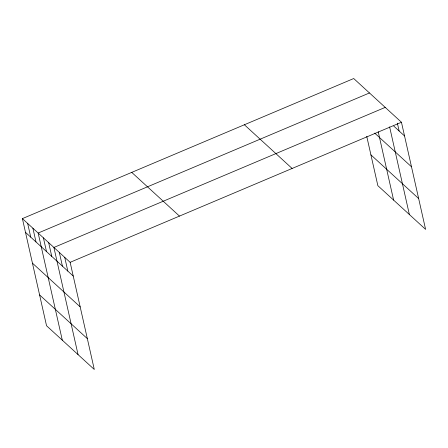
<?xml version="1.0" encoding="UTF-8"?>
<svg xmlns="http://www.w3.org/2000/svg" width="448" height="448" viewBox="0 0 448 448"><rect width="100%" height="100%" fill="white"/><g stroke="black" fill="none" stroke-linecap="round" stroke-linejoin="round"><path stroke-width="0.67" d="M22.4 218.613L70.14 262.321L94.287 369.466L46.547 325.758L22.4 218.613L353.713 78.534L401.453 122.242L425.6 229.387L377.86 185.679L366.738 136.321M369.471 92.96L38.153 233.038L62.3 340.183M385.224 107.38L53.906 247.458L78.053 354.603M70.14 262.321L401.453 122.242M393.725 126.062L404.55 135.968M374.735 133.14L411.494 166.796M370.91 154.851L418.65 198.559M244.378 124.762L292.118 168.47M131.734 172.385L179.474 216.093M25.491 232.338L73.231 276.046M32.441 263.166L80.181 306.874M39.598 294.93L87.338 338.638M397.37 123.172L399.134 131.012M389.62 126.885L409.371 214.525M378.207 131.729L393.613 200.105M64.73 257.365L67.822 271.09M59.321 252.414L62.412 266.14M48.658 242.654L51.75 256.379M43.406 237.843L46.497 251.569M32.9 228.228L35.997 241.954M27.653 223.423L30.744 237.143"/></g></svg>
